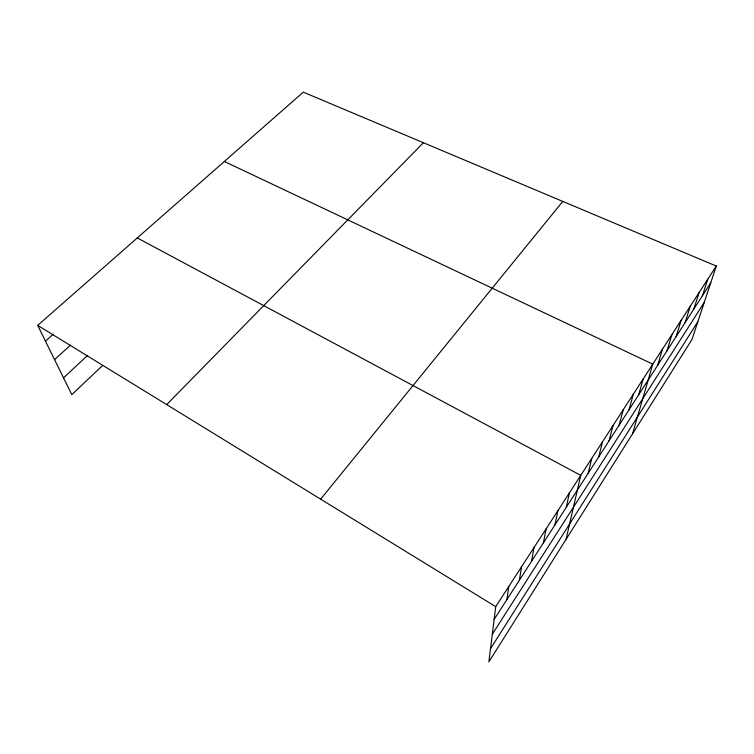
<?xml version="1.0" encoding="UTF-8"?>
<svg xmlns="http://www.w3.org/2000/svg" width="754" height="754" viewBox="0 0 754 754"><rect width="100%" height="100%" fill="white"/><g stroke="black" fill="none" stroke-linecap="round" stroke-linejoin="round"><path stroke-width="1.13" d="M716.3 266.058L495.717 606.668L488.884 661.852L691.946 339.526L716.3 266.058L303.287 92.148L37.7 325.389L71.809 394.653L102.582 365.52M506.914 599.571L508.79 586.471M519.383 580.194L521.542 566.791M531.542 561.296L533.973 547.592M543.417 542.842L546.094 528.874M555.001 524.831L557.932 510.599M566.32 507.244L569.477 492.767M566.056 539.355L580.75 475.359L137.285 237.934M588.186 473.267L591.767 458.357M598.742 456.858L602.521 441.75M609.062 440.817L613.03 425.52M619.157 425.124L623.304 409.648M629.034 409.78L633.351 394.144M638.695 394.766L643.171 378.979M632.502 433.88L652.776 364.144L224.343 161.479M657.676 365.256L662.455 349.196M667.007 350.77L671.927 334.578M676.131 336.586L681.192 320.271M685.066 322.703L690.249 306.284M693.812 309.102L699.118 292.59M702.379 295.794L707.799 279.187M490.524 648.657L697.874 321.656M492.305 634.265L704.264 302.373M494.134 619.43L710.768 282.75M320.648 499.148L562.776 201.412M166.7 404.615L423.399 142.723M63.525 377.82L87.596 355.445M54.571 359.649L70.508 345.125M45.457 341.147L53.251 334.182M37.7 325.389L495.717 606.668"/></g></svg>
